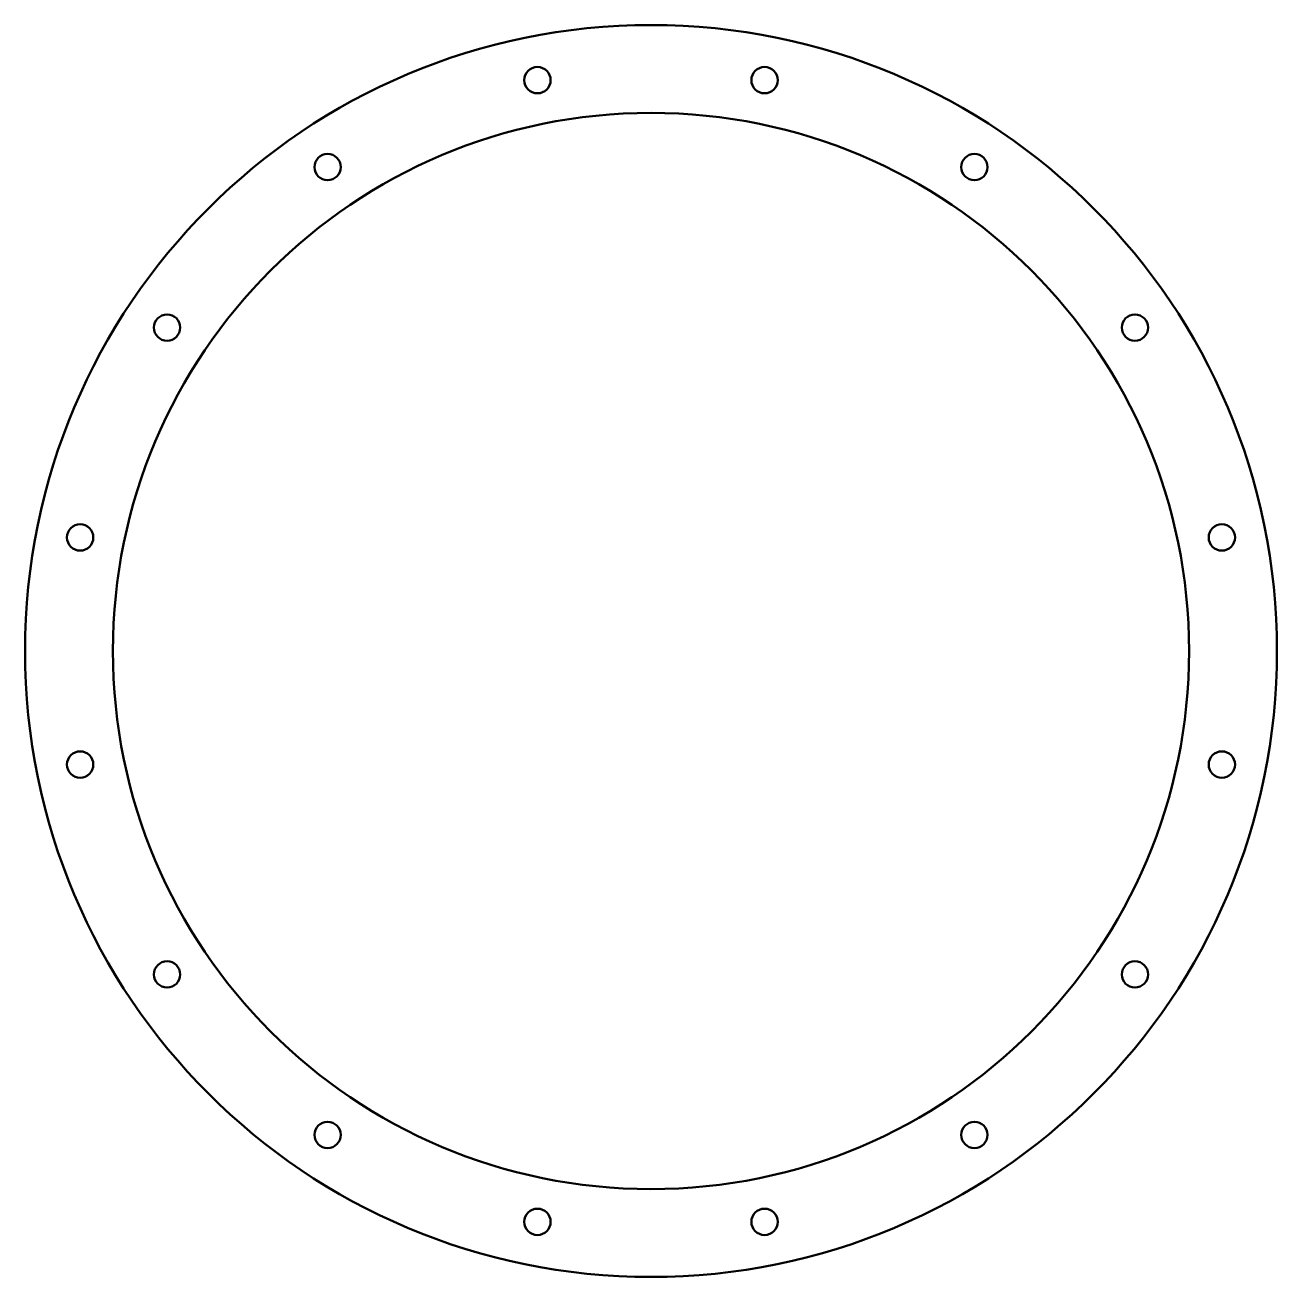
# Model space of a CAD drawing. Header units: millimetres. Extents: x -285 to 285, y 0 to 570.
import ezdxf

# ---------------------------------------------------------------- set-up
doc = ezdxf.new("R2010")
doc.units = ezdxf.units.MM
doc.layers.add('IV_INTERIOR_PROFILES', color=7, linetype='Continuous', lineweight=50)
doc.layers.add('IV_OUTER_PROFILE', color=7, linetype='Continuous', lineweight=50)

msp = doc.modelspace()

# ---------------------------------------------------------------- linework, layer by layer
at = {"layer": 'IV_INTERIOR_PROFILES'}
for centre, radius in [((-51.7, 544.91), 6), ((51.7, 544.91), 6), ((0, 285), 245), ((-147.23, 505.34), 6), ((147.23, 505.34), 6), ((-220.34, 432.23), 6), ((220.34, 432.23), 6), ((-259.91, 336.7), 6), ((259.91, 336.7), 6), ((-259.91, 233.3), 6), ((259.91, 233.3), 6), ((-220.34, 137.77), 6), ((220.34, 137.77), 6), ((-147.23, 64.66), 6), ((147.23, 64.66), 6), ((-51.7, 25.09), 6), ((51.7, 25.09), 6)]:
    msp.add_circle(centre, radius, dxfattribs=at)
at = {"layer": 'IV_OUTER_PROFILE'}
msp.add_circle((0, 285), 285, dxfattribs=at)

doc.saveas('drawing.dxf')
